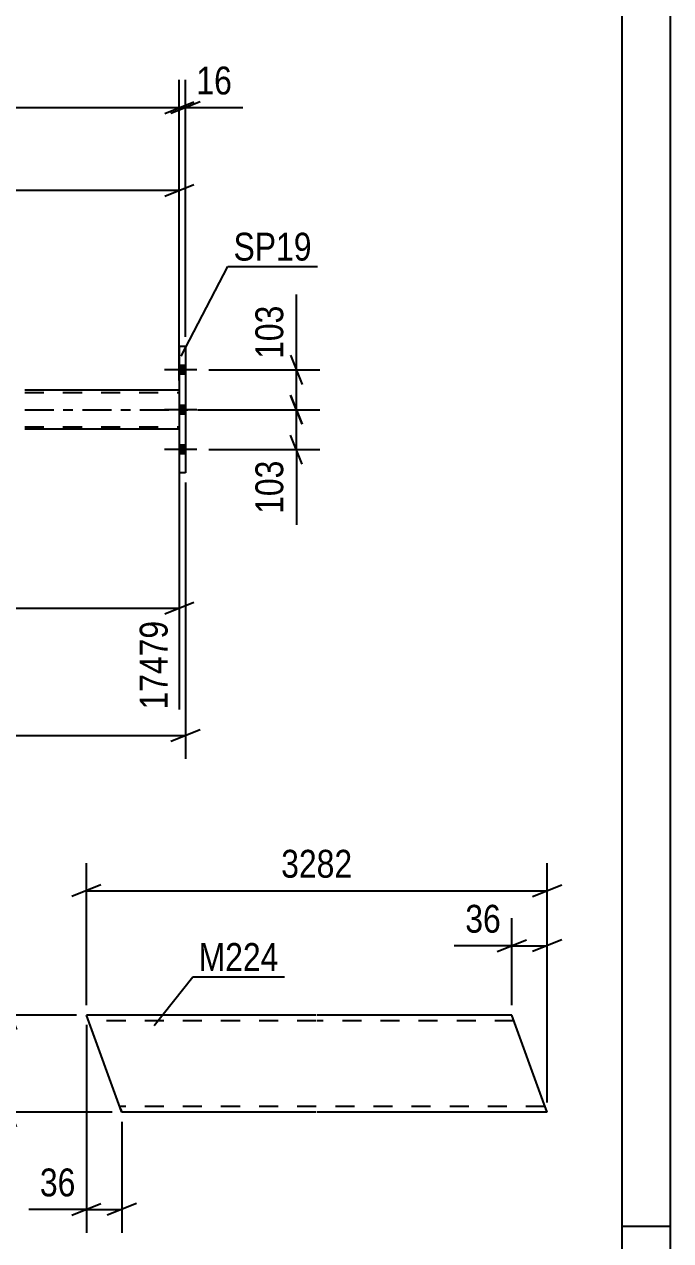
# Model space of a CAD drawing. Header units: millimetres. Extents: x 0 to 841, y 0 to 594.
# Drawn here: x 774.5 to 841, y 147.6 to 272.7 of the extents above; entities that cross this region are included whole.
import ezdxf

# ---------------------------------------------------------------- set-up
doc = ezdxf.new("R2010")
doc.units = ezdxf.units.MM
doc.linetypes.add('DXK_LINE_DOT2', pattern=[3.9198, 1.9599, -1.9599])
doc.linetypes.add('DXK_LINE_DOT3', pattern=[5.9187, 2.979, -0.9799, 0.9799, -0.9799])
doc.styles.add('Arial Narrow', font='ARIALN.TTF', dxfattribs={"height": 0.2})

# ---------------------------------------------------------------- blocks, each defined once
blk = doc.blocks.new('Unknown-122567824-1133')
at = {"color": 5, "linetype": 'Continuous'}
for p, q in [((841, 0), (841, 594)), ((836, 5), (836, 589)), ((841, 149), (836, 149))]:
    blk.add_line(p, q, dxfattribs=at)
blk = doc.blocks.new('Bolt-122567824-36713 - 36583')
at = {"linetype": 'Continuous'}
for points in [[(791.11, 236.68), (791.11, 237.56), (790.47, 237.56), (790.47, 236.68)], [(791.11, 236.68), (791.11, 237.56), (790.47, 237.56), (790.47, 236.68)], [(791.11, 236.68), (791.11, 237.56), (790.47, 237.56), (790.47, 236.68)], [(791.11, 232.58), (791.11, 233.46), (790.47, 233.46), (790.47, 232.58)], [(791.11, 232.58), (791.11, 233.46), (790.47, 233.46), (790.47, 232.58)], [(791.11, 228.48), (791.11, 229.36), (790.47, 229.36), (790.47, 228.48)], [(791.11, 228.48), (791.11, 229.36), (790.47, 229.36), (790.47, 228.48)], [(791.11, 228.48), (791.11, 229.36), (790.47, 229.36), (790.47, 228.48)]]:
    blk.add_hatch(color=1, dxfattribs=at).paths.add_polyline_path(points)
at = {"color": 1, "linetype": 'Continuous'}
for p, q in [((792.27, 237.12), (788.95, 237.12)), ((792.27, 237.12), (788.95, 237.12)), ((792.27, 237.12), (788.95, 237.12)), ((791.11, 237.56), (790.47, 237.56)), ((791.11, 237.56), (790.47, 237.56)), ((791.11, 237.56), (790.47, 237.56)), ((791.11, 236.68), (790.47, 236.68)), ((791.11, 236.68), (790.47, 236.68)), ((791.11, 236.68), (790.47, 236.68)), ((792.27, 233.02), (788.95, 233.02)), ((792.27, 233.02), (788.95, 233.02)), ((791.11, 233.46), (790.47, 233.46)), ((791.11, 233.46), (790.47, 233.46)), ((791.11, 232.58), (790.47, 232.58)), ((791.11, 232.58), (790.47, 232.58)), ((791.11, 229.36), (790.47, 229.36)), ((791.11, 229.36), (790.47, 229.36)), ((791.11, 229.36), (790.47, 229.36)), ((792.27, 228.92), (788.95, 228.92)), ((792.27, 228.92), (788.95, 228.92)), ((792.27, 228.92), (788.95, 228.92)), ((791.11, 228.48), (790.47, 228.48)), ((791.11, 228.48), (790.47, 228.48)), ((791.11, 228.48), (790.47, 228.48))]:
    blk.add_line(p, q, dxfattribs=at)
blk = doc.blocks.new('Part-122567824-36600 - 36583')
at = {"color": 2, "linetype": 'Continuous'}
for p, q in [((790.47, 235.02), (774.59, 235.02)), ((790.47, 231.02), (774.59, 231.02))]:
    blk.add_line(p, q, dxfattribs=at)
at = {"color": 7, "linetype": 'DXK_LINE_DOT2'}
for p, q in [((790.47, 235.02), (774.59, 235.02)), ((774.59, 234.78), (790.47, 234.78)), ((790.47, 235.02), (790.47, 231.02)), ((774.59, 231.26), (790.47, 231.26)), ((790.47, 231.02), (774.59, 231.02))]:
    blk.add_line(p, q, dxfattribs=at)
at = {"color": 7, "linetype": 'DXK_LINE_DOT3'}
blk.add_line((774.59, 233.02), (800.47, 233.02), dxfattribs=at)
blk = doc.blocks.new('Part-122567824-36602 - 36583')
at = {"color": 2, "linetype": 'Continuous'}
for p, q in [((791.11, 239.52), (790.47, 239.52)), ((790.47, 239.52), (790.47, 226.52)), ((791.11, 239.52), (791.11, 226.52)), ((791.11, 226.52), (790.47, 226.52))]:
    blk.add_line(p, q, dxfattribs=at)
blk = doc.blocks.new('Part-122567824-56520 - 56519')
at = {"color": 2, "linetype": 'Continuous'}
for p, q in [((804.56, 170.76), (780.92, 170.76)), ((784.53, 160.85), (780.92, 170.76)), ((824.66, 170.76), (804.66, 170.76)), ((827.86, 161.96), (824.66, 170.76)), ((828.3, 160.76), (827.86, 161.96)), ((784.56, 160.76), (784.53, 160.85)), ((804.56, 160.76), (784.56, 160.76)), ((828.3, 160.76), (804.66, 160.76))]:
    blk.add_line(p, q, dxfattribs=at)
at = {"color": 7, "linetype": 'DXK_LINE_DOT2'}
for p, q in [((804.56, 170.16), (781.14, 170.16)), ((824.88, 170.16), (804.66, 170.16)), ((804.56, 161.36), (784.34, 161.36)), ((784.43, 161.11), (784.56, 160.76)), ((828.08, 161.36), (804.66, 161.36)), ((828.26, 160.85), (828.17, 161.11)), ((828.3, 160.76), (828.26, 160.85))]:
    blk.add_line(p, q, dxfattribs=at)
blk = doc.blocks.new('StraightDimension-122567824-37078 - 36583')
at = {"color": 7, "linetype": 'Continuous'}
for p, q in [((802.51, 237.12), (802.51, 244.86)), ((802.51, 237.12), (802.51, 244.86)), ((801.91, 238.62), (803.11, 235.62)), ((793.51, 237.12), (804.91, 237.12)), ((802.51, 233.02), (802.51, 237.12)), ((803.11, 231.52), (801.91, 234.52)), ((793.51, 233.02), (804.91, 233.02))]:
    blk.add_line(p, q, dxfattribs=at)
at = {"color": 0}
blk.add_wipeout([(801.76, 244.33), (797.56, 244.33), (797.56, 237.65), (801.76, 237.65)], dxfattribs=at)
at = {"color": 3, "style": 'Arial Narrow'}
blk.add_text('103', height=2.863, rotation=90.0002, dxfattribs=at).set_placement((801.16, 238.25))
blk = doc.blocks.new('StraightDimension-122567824-49844 - 36583')
at = {"color": 7, "linetype": 'Continuous'}
for p, q in [((790.47, 236.02), (790.47, 266.95)), ((791.11, 240.52), (791.11, 266.95)), ((788.97, 263.5), (791.97, 264.7)), ((792.61, 264.7), (789.61, 263.5)), ((790.47, 264.1), (791.11, 264.1)), ((791.11, 264.1), (797.02, 264.1)), ((791.11, 264.1), (797.02, 264.1))]:
    blk.add_line(p, q, dxfattribs=at)
at = {"color": 0}
blk.add_wipeout([(796.49, 264.85), (796.49, 269.05), (791.63, 269.05), (791.63, 264.85)], dxfattribs=at)
at = {"color": 3, "style": 'Arial Narrow'}
blk.add_text('16', height=2.863, dxfattribs=at).set_placement((792.23, 265.45))
blk = doc.blocks.new('StraightDimension-122567824-37079 - 36583')
at = {"color": 7, "linetype": 'Continuous'}
for p, q in [((801.91, 234.52), (803.11, 231.52)), ((793.51, 233.02), (804.91, 233.02)), ((802.51, 228.92), (802.51, 233.02)), ((803.11, 227.42), (801.91, 230.42)), ((793.51, 228.92), (804.91, 228.92)), ((802.51, 228.92), (802.51, 221.19)), ((802.51, 228.92), (802.51, 221.19))]:
    blk.add_line(p, q, dxfattribs=at)
at = {"color": 0}
blk.add_wipeout([(801.76, 228.4), (797.56, 228.4), (797.56, 221.71), (801.76, 221.71)], dxfattribs=at)
at = {"color": 3, "style": 'Arial Narrow'}
blk.add_text('103', height=2.863, rotation=90.0002, dxfattribs=at).set_placement((801.16, 222.31))
blk = doc.blocks.new('StraightDimension-122567824-49845 - 36583')
at = {"color": 7, "linetype": 'Continuous'}
for p, q in [((790.47, 236.02), (790.47, 266.95)), ((105.59, 264.1), (790.47, 264.1)), ((788.97, 263.5), (791.97, 264.7))]:
    blk.add_line(p, q, dxfattribs=at)
blk = doc.blocks.new('StraightDimension-122567824-49904 - 36583')
at = {"color": 7, "linetype": 'Continuous'}
for p, q in [((670.4, 244.42), (670.4, 258.45)), ((790.47, 236.02), (790.47, 258.45)), ((671.9, 256.2), (668.9, 255)), ((670.4, 255.6), (790.47, 255.6)), ((788.97, 255), (791.97, 256.2))]:
    blk.add_line(p, q, dxfattribs=at)
at = {"color": 0}
blk.add_wipeout([(734.69, 256.35), (734.69, 260.55), (726.18, 260.55), (726.18, 256.35)], dxfattribs=at)
at = {"color": 3, "style": 'Arial Narrow'}
blk.add_text('3359', height=2.863, dxfattribs=at).set_placement((726.78, 256.95))
blk = doc.blocks.new('StraightDimension-122567824-49932 - 36583')
at = {"color": 7, "linetype": 'Continuous'}
for p, q in [((790.47, 230.02), (790.47, 202.18)), ((670.4, 221.62), (670.4, 202.18)), ((671.9, 213.22), (668.9, 212.02)), ((788.97, 212.02), (791.97, 213.22)), ((670.4, 212.62), (790.47, 212.62))]:
    blk.add_line(p, q, dxfattribs=at)
at = {"color": 0}
blk.add_wipeout([(734.69, 213.37), (734.69, 217.57), (726.18, 217.57), (726.18, 213.37)], dxfattribs=at)
at = {"color": 3, "style": 'Arial Narrow'}
blk.add_text('3359', height=2.863, dxfattribs=at).set_placement((726.78, 213.97))
at = {"color": 0, "linetype": 'Continuous'}
blk.add_wipeout([(789.87, 211.92), (785.67, 211.92), (785.67, 201.58), (789.87, 201.58)], dxfattribs=at)
at = {"color": 3, "linetype": 'Continuous', "style": 'Arial Narrow'}
blk.add_text('17479', height=2.863, rotation=90.0002, dxfattribs=at).set_placement((789.27, 202.18))
blk = doc.blocks.new('StraightDimension-122567824-49960 - 36583')
at = {"color": 7, "linetype": 'Continuous'}
for p, q in [((791.11, 225.52), (791.11, 197.12)), ((102.88, 199.52), (791.11, 199.52)), ((789.61, 198.92), (792.61, 200.12))]:
    blk.add_line(p, q, dxfattribs=at)
blk = doc.blocks.new('StraightDimension-122567824-57119 - 56519')
at = {"color": 7, "linetype": 'Continuous'}
for p, q in [((772.52, 172.26), (773.72, 169.26)), ((779.92, 170.76), (770.27, 170.76)), ((773.12, 160.76), (773.12, 170.76)), ((773.72, 159.26), (772.52, 162.26)), ((783.56, 160.76), (770.27, 160.76))]:
    blk.add_line(p, q, dxfattribs=at)
at = {"color": 0}
blk.add_wipeout([(772.37, 169.1), (768.17, 169.1), (768.17, 162.41), (772.37, 162.41)], dxfattribs=at)
at = {"color": 3, "style": 'Arial Narrow'}
blk.add_text('100', height=2.863, rotation=90.0002, dxfattribs=at).set_placement((771.77, 163.01))
blk = doc.blocks.new('StraightDimension-122567824-57080 - 56519')
at = {"color": 7, "linetype": 'Continuous'}
for p, q in [((780.92, 171.76), (780.92, 186.39)), ((828.3, 161.76), (828.3, 186.39)), ((782.42, 184.14), (779.42, 182.94)), ((826.8, 182.94), (829.8, 184.14)), ((780.92, 183.54), (828.3, 183.54))]:
    blk.add_line(p, q, dxfattribs=at)
at = {"color": 0}
blk.add_wipeout([(808.86, 184.29), (808.86, 188.49), (800.35, 188.49), (800.35, 184.29)], dxfattribs=at)
at = {"color": 3, "style": 'Arial Narrow'}
blk.add_text('3282', height=2.863, dxfattribs=at).set_placement((800.95, 184.89))
blk = doc.blocks.new('StraightDimension-122567824-57091 - 56519')
at = {"color": 7, "linetype": 'Continuous'}
for p, q in [((824.66, 171.76), (824.66, 180.73)), ((828.3, 161.76), (828.3, 180.73)), ((824.66, 177.88), (818.75, 177.88)), ((824.66, 177.88), (818.75, 177.88)), ((823.16, 177.28), (826.16, 178.48)), ((824.66, 177.88), (828.3, 177.88)), ((829.8, 178.48), (826.8, 177.28))]:
    blk.add_line(p, q, dxfattribs=at)
at = {"color": 0}
blk.add_wipeout([(824.13, 178.63), (824.13, 182.83), (819.28, 182.83), (819.28, 178.63)], dxfattribs=at)
at = {"color": 3, "style": 'Arial Narrow'}
blk.add_text('36', height=2.863, dxfattribs=at).set_placement((819.88, 179.23))
blk = doc.blocks.new('StraightDimension-122567824-57106 - 56519')
at = {"color": 7, "linetype": 'Continuous'}
for p, q in [((780.92, 169.76), (780.92, 148.36)), ((784.56, 159.76), (784.56, 148.36)), ((780.92, 150.76), (775.01, 150.76)), ((780.92, 150.76), (775.01, 150.76)), ((779.42, 150.16), (782.42, 151.36)), ((780.92, 150.76), (784.56, 150.76)), ((786.06, 151.36), (783.06, 150.16))]:
    blk.add_line(p, q, dxfattribs=at)
at = {"color": 0}
blk.add_wipeout([(780.39, 151.51), (780.39, 155.71), (775.54, 155.71), (775.54, 151.51)], dxfattribs=at)
at = {"color": 3, "style": 'Arial Narrow'}
blk.add_text('36', height=2.863, dxfattribs=at).set_placement((776.14, 152.11))
blk = doc.blocks.new('Mark-122567824-49989 - 36583')
at = {"color": 0}
blk.add_wipeout([(804.09, 248.36), (804.09, 251.36), (796.05, 251.36), (796.05, 248.36)], dxfattribs=at)
blk.add_wipeout([(804.09, 248.36), (804.09, 251.36), (796.05, 251.36), (796.05, 248.36)], dxfattribs=at)
at = {"color": 30, "linetype": 'Continuous'}
for p, q in [((790.65, 238.54), (795.45, 247.76)), ((795.45, 247.76), (804.69, 247.76))]:
    blk.add_line(p, q, dxfattribs=at)
at = {"color": 3, "style": 'Arial Narrow'}
blk.add_text('SP19', height=2.863, dxfattribs=at).set_placement((796.05, 248.36))
blk = doc.blocks.new('Mark-122567824-57133 - 56519')
at = {"color": 0}
blk.add_wipeout([(800.68, 175.3), (800.68, 178.3), (792.46, 178.3), (792.46, 175.3)], dxfattribs=at)
blk.add_wipeout([(800.68, 175.3), (800.68, 178.3), (792.46, 178.3), (792.46, 175.3)], dxfattribs=at)
at = {"color": 30, "linetype": 'Continuous'}
for p, q in [((787.9, 169.67), (791.86, 174.7)), ((791.86, 174.7), (801.28, 174.7))]:
    blk.add_line(p, q, dxfattribs=at)
at = {"color": 3, "style": 'Arial Narrow'}
blk.add_text('M224', height=2.863, dxfattribs=at).set_placement((792.46, 175.3))

msp = doc.modelspace()

# ---------------------------------------------------------------- block references
for name in ['Unknown-122567824-1133', 'Part-122567824-36602 - 36583', 'Bolt-122567824-36713 - 36583', 'Part-122567824-36600 - 36583', 'Part-122567824-56520 - 56519']:
    msp.add_blockref(name, (0, 0))

# ---------------------------------------------------------------- next in the draw order: block references
for name in ['StraightDimension-122567824-37078 - 36583', 'StraightDimension-122567824-49932 - 36583', 'StraightDimension-122567824-57119 - 56519']:
    msp.add_blockref(name, (0, 0))

# ---------------------------------------------------------------- next in the draw order: block references
for name in ['StraightDimension-122567824-49844 - 36583', 'StraightDimension-122567824-37079 - 36583', 'StraightDimension-122567824-49960 - 36583', 'StraightDimension-122567824-57080 - 56519']:
    msp.add_blockref(name, (0, 0))

# ---------------------------------------------------------------- next in the draw order: block references
for name in ['StraightDimension-122567824-49845 - 36583', 'StraightDimension-122567824-57091 - 56519', 'Mark-122567824-57133 - 56519', 'StraightDimension-122567824-57106 - 56519']:
    msp.add_blockref(name, (0, 0))

# ---------------------------------------------------------------- next in the draw order: block references
msp.add_blockref('StraightDimension-122567824-49904 - 36583', (0, 0))

# ---------------------------------------------------------------- next in the draw order: block references
msp.add_blockref('Mark-122567824-49989 - 36583', (0, 0))

doc.saveas('drawing.dxf')
